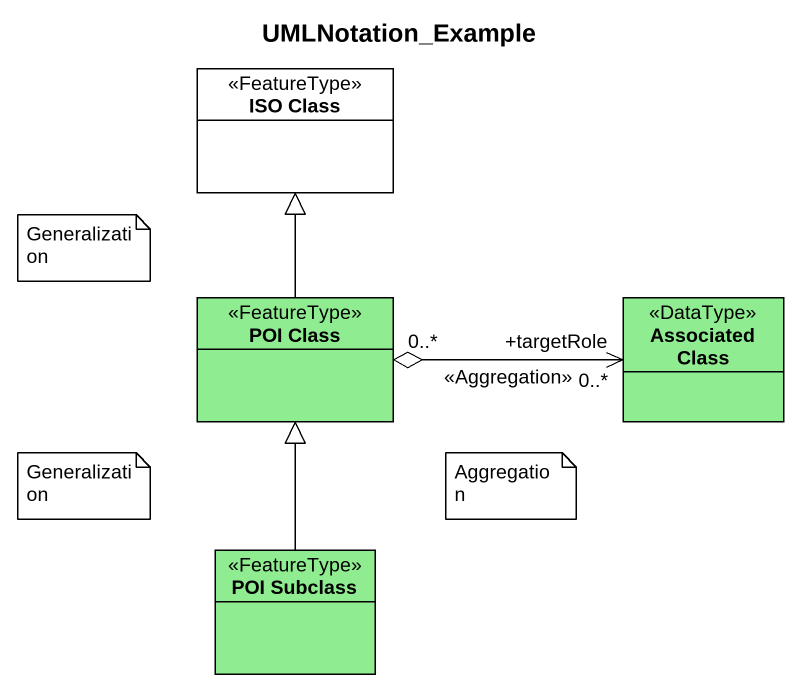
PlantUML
@startuml
title UMLNotation_Example
hide circle
hide empty members
class "ISO Class" as ISO_Class <<FeatureType>>
class "POI Class" as POI_Class <<FeatureType>> #90EC90
class "Associated Class" as Associated_Class <<DataType>> #90EC90
class "POI Subclass" as POI_Subclass <<FeatureType>> #90EC90
POI_Class -up-|> ISO_Class
POI_Class "0..*" o-right-> "+targetRole\n0..*" Associated_Class : <<Aggregation>>
POI_Subclass -up-|> POI_Class
note as N1
  Generalization
end note
note as N2
  Generalization
end note
note as N3
  Aggregation
end note
@enduml
